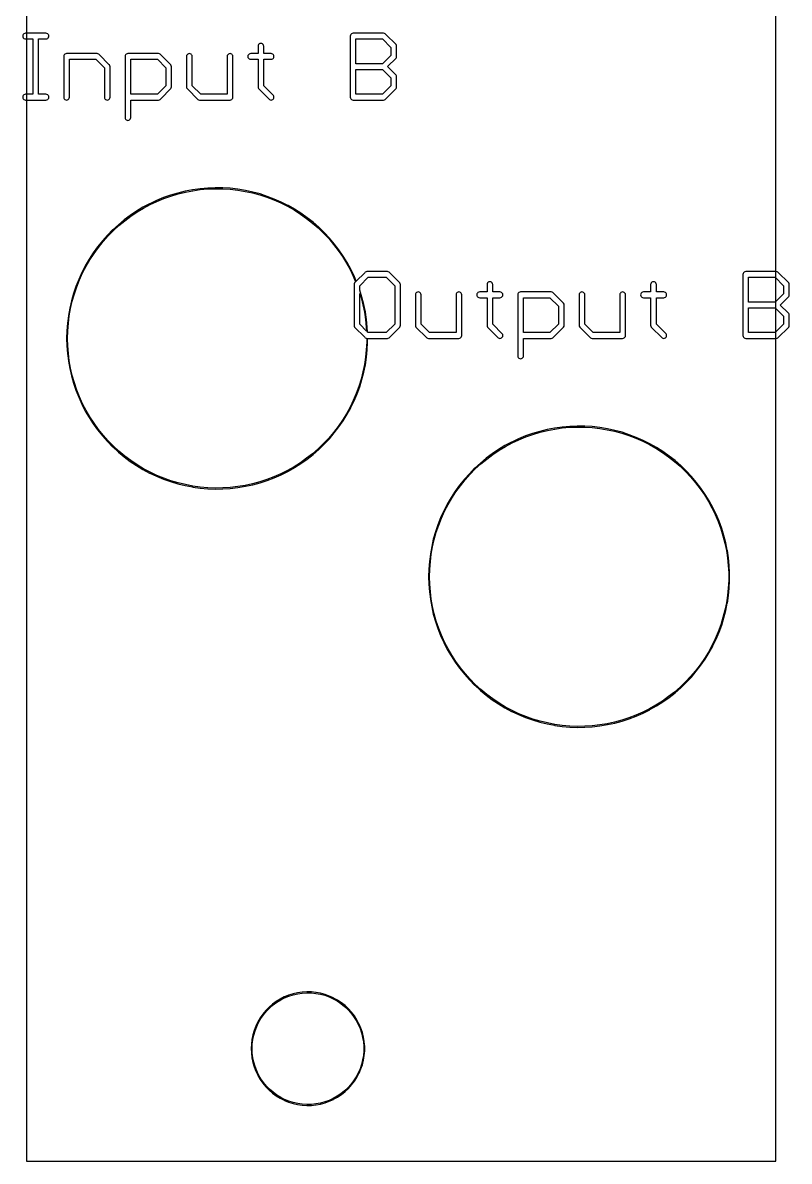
# Model space of a CAD drawing. Extents: x 4 to 25, y 9 to 138.
# Drawn here: x 4.5 to 24.94, y 9.25 to 39.58 of the extents above; entities that cross this region are included whole.
import ezdxf

# ---------------------------------------------------------------- set-up
doc = ezdxf.new("R2010")
doc.units = 0

msp = doc.modelspace()

# ---------------------------------------------------------------- linework, layer by layer
at = {"color": 34, "true_color": 0x008000}
for points in [[(4.59994, 9.25322, 0), (24.57958, 9.25322, 0), (24.57958, 137.75436, 0), (4.59994, 137.75436, 0), (4.59994, 9.25322, 0)], [(4.57199, 39.3065, 0), (4.54845, 39.30277, 0), (4.52721, 39.29193, 0), (4.51035, 39.27508, 0), (4.49952, 39.25383, 0), (4.49579, 39.2303, 0), (4.49952, 39.20675, 0), (4.51035, 39.18551, 0), (4.52721, 39.16865, 0), (4.54845, 39.15782, 0), (4.57199, 39.1541, 0), (4.76757, 39.1541, 0), (4.76757, 37.67836, 0), (4.57199, 37.67836, 0), (4.54845, 37.67463, 0), (4.52721, 37.6638, 0), (4.51035, 37.64694, 0), (4.49952, 37.6257, 0), (4.49579, 37.60216, 0), (4.49952, 37.5786, 0), (4.51035, 37.55737, 0), (4.52721, 37.5405, 0), (4.54845, 37.52968, 0), (4.57199, 37.52596, 0), (5.11555, 37.52596, 0), (5.1391, 37.52968, 0), (5.16033, 37.5405, 0), (5.1772, 37.55737, 0), (5.18803, 37.5786, 0), (5.19175, 37.60216, 0), (5.18803, 37.6257, 0), (5.1772, 37.64694, 0), (5.16033, 37.6638, 0), (5.1391, 37.67463, 0), (5.11555, 37.67836, 0), (4.91998, 37.67836, 0), (4.91998, 39.1541, 0), (5.11555, 39.1541, 0), (5.1391, 39.15782, 0), (5.16033, 39.16865, 0), (5.1772, 39.18551, 0), (5.18803, 39.20675, 0), (5.19175, 39.2303, 0), (5.18803, 39.25383, 0), (5.1772, 39.27508, 0), (5.16033, 39.29193, 0), (5.1391, 39.30277, 0), (5.11555, 39.3065, 0), (4.57199, 39.3065, 0)], [(14.45074, 38.64195, 0), (14.46157, 38.66319, 0), (14.4653, 38.68672, 0), (14.4653, 38.95852, 0), (14.46157, 38.98205, 0), (14.45074, 39.0033, 0), (14.17897, 39.27506, 0), (14.17896, 39.27508, 0), (14.1621, 39.29193, 0), (14.14086, 39.30277, 0), (14.11731, 39.3065, 0), (13.30452, 39.3065, 0), (13.28097, 39.30277, 0), (13.25973, 39.29193, 0), (13.24287, 39.27508, 0), (13.23204, 39.25383, 0), (13.22832, 39.2303, 0), (13.22832, 37.60216, 0), (13.23204, 37.5786, 0), (13.24287, 37.55737, 0), (13.25973, 37.5405, 0), (13.28097, 37.52968, 0), (13.30452, 37.52596, 0), (14.11731, 37.52596, 0), (14.14086, 37.52968, 0), (14.1621, 37.5405, 0), (14.43386, 37.81227, 0), (14.43388, 37.81228, 0), (14.45074, 37.82915, 0), (14.46157, 37.85038, 0), (14.4653, 37.87393, 0), (14.4653, 38.14571, 0), (14.46157, 38.16926, 0), (14.45074, 38.1905, 0), (14.43388, 38.20736, 0), (14.22403, 38.41524, 0), (14.45074, 38.64195, 0)], [(14.08708, 38.49114, 0), (13.38072, 38.49114, 0), (13.38072, 39.1541, 0), (14.08708, 39.1541, 0), (14.3129, 38.92828, 0), (14.3129, 38.71696, 0), (14.08708, 38.49114, 0)], [(11.11757, 37.52596, 0), (11.14112, 37.52968, 0), (11.16236, 37.5405, 0), (11.17922, 37.55737, 0), (11.19005, 37.5786, 0), (11.19377, 37.60216, 0), (11.19005, 37.6257, 0), (11.17922, 37.64694, 0), (10.92199, 37.90417, 0), (10.92199, 38.61052, 0), (11.11757, 38.61052, 0), (11.14112, 38.61426, 0), (11.16236, 38.62509, 0), (11.17922, 38.64195, 0), (11.19005, 38.66319, 0), (11.19377, 38.68672, 0), (11.19005, 38.71027, 0), (11.17922, 38.73152, 0), (11.16236, 38.74837, 0), (11.14112, 38.75921, 0), (11.11757, 38.76292, 0), (10.92199, 38.76292, 0), (10.92199, 38.95852, 0), (10.91827, 38.98205, 0), (10.90744, 39.0033, 0), (10.89058, 39.02015, 0), (10.86934, 39.03099, 0), (10.84579, 39.03472, 0), (10.82225, 39.03099, 0), (10.80101, 39.02015, 0), (10.78415, 39.0033, 0), (10.77332, 38.98205, 0), (10.76959, 38.95852, 0), (10.76959, 38.76292, 0), (10.57402, 38.76292, 0), (10.55047, 38.75921, 0), (10.52923, 38.74837, 0), (10.51237, 38.73152, 0), (10.50154, 38.71027, 0), (10.49782, 38.68672, 0), (10.50154, 38.66319, 0), (10.51237, 38.64195, 0), (10.52923, 38.62509, 0), (10.55047, 38.61426, 0), (10.57402, 38.61052, 0), (10.76959, 38.61052, 0), (10.76959, 37.87393, 0), (10.77332, 37.85038, 0), (10.78415, 37.82915, 0), (10.80101, 37.81228, 0), (10.80103, 37.81227, 0), (11.07279, 37.5405, 0), (11.09403, 37.52968, 0), (11.11757, 37.52596, 0)], [(5.6642, 38.76292, 0), (5.64065, 38.75921, 0), (5.61941, 38.74837, 0), (5.60255, 38.73152, 0), (5.59172, 38.71027, 0), (5.588, 38.68672, 0), (5.588, 37.60216, 0), (5.59172, 37.5786, 0), (5.60255, 37.55737, 0), (5.61941, 37.5405, 0), (5.64065, 37.52968, 0), (5.6642, 37.52596, 0), (5.68774, 37.52968, 0), (5.70898, 37.5405, 0), (5.72584, 37.55737, 0), (5.73667, 37.5786, 0), (5.7404, 37.60216, 0), (5.7404, 38.61052, 0), (6.44678, 38.61052, 0), (6.67257, 38.38473, 0), (6.67257, 37.60216, 0), (6.6763, 37.5786, 0), (6.68713, 37.55737, 0), (6.70399, 37.5405, 0), (6.72523, 37.52968, 0), (6.74877, 37.52596, 0), (6.77232, 37.52968, 0), (6.79356, 37.5405, 0), (6.81042, 37.55737, 0), (6.82125, 37.5786, 0), (6.82497, 37.60216, 0), (6.82497, 38.41494, 0), (6.82125, 38.43849, 0), (6.81042, 38.45973, 0), (6.79356, 38.4766, 0), (6.79354, 38.47661, 0), (6.53865, 38.7315, 0), (6.53864, 38.73152, 0), (6.52178, 38.74837, 0), (6.50054, 38.75921, 0), (6.477, 38.76292, 0), (5.6642, 38.76292, 0)], [(8.13884, 37.52968, 0), (8.16008, 37.5405, 0), (8.17694, 37.55737, 0), (8.44618, 37.82915, 0), (8.45701, 37.85038, 0), (8.46074, 37.87393, 0), (8.46074, 38.41494, 0), (8.45701, 38.43849, 0), (8.44618, 38.45973, 0), (8.17694, 38.73152, 0), (8.16008, 38.74837, 0), (8.13884, 38.75921, 0), (8.1153, 38.76292, 0), (7.29996, 38.76292, 0), (7.27641, 38.75921, 0), (7.25517, 38.74837, 0), (7.23831, 38.73152, 0), (7.22748, 38.71027, 0), (7.22376, 38.68672, 0), (7.22376, 37.06114, 0), (7.22748, 37.03759, 0), (7.23831, 37.01635, 0), (7.25517, 36.99949, 0), (7.27641, 36.98866, 0), (7.29996, 36.98494, 0), (7.3235, 36.98866, 0), (7.34474, 36.99949, 0), (7.3616, 37.01635, 0), (7.37243, 37.03759, 0), (7.37616, 37.06114, 0), (7.37616, 37.52596, 0), (8.1153, 37.52596, 0), (8.13884, 37.52968, 0)], [(8.08477, 37.67836, 0), (7.37616, 37.67836, 0), (7.37616, 38.61052, 0), (8.08478, 38.61052, 0), (8.30833, 38.38486, 0), (8.30833, 37.90403, 0), (8.08477, 37.67836, 0)], [(10.02284, 37.52596, 0), (10.04637, 37.52968, 0), (10.06762, 37.5405, 0), (10.08447, 37.55737, 0), (10.09531, 37.5786, 0), (10.09904, 37.60216, 0), (10.09904, 38.68672, 0), (10.09531, 38.71027, 0), (10.08447, 38.73152, 0), (10.06762, 38.74837, 0), (10.04637, 38.75921, 0), (10.02284, 38.76292, 0), (9.99929, 38.75921, 0), (9.97805, 38.74837, 0), (9.96119, 38.73152, 0), (9.95036, 38.71027, 0), (9.94664, 38.68672, 0), (9.94664, 37.67836, 0), (9.24026, 37.67836, 0), (9.01446, 37.90416, 0), (9.01446, 38.68672, 0), (9.01073, 38.71027, 0), (8.9999, 38.73152, 0), (8.98304, 38.74837, 0), (8.9618, 38.75921, 0), (8.93826, 38.76292, 0), (8.91471, 38.75921, 0), (8.89347, 38.74837, 0), (8.87661, 38.73152, 0), (8.86578, 38.71027, 0), (8.86206, 38.68672, 0), (8.86206, 37.87393, 0), (8.86578, 37.85038, 0), (8.87661, 37.82915, 0), (8.89347, 37.81228, 0), (8.89349, 37.81227, 0), (9.16525, 37.5405, 0), (9.18648, 37.52968, 0), (9.21003, 37.52596, 0), (10.02284, 37.52596, 0)], [(14.08709, 37.67836, 0), (13.38072, 37.67836, 0), (13.38072, 38.33874, 0), (14.08724, 38.33874, 0), (14.3129, 38.11518, 0), (14.3129, 37.90417, 0), (14.08709, 37.67836, 0)], [(14.24246, 31.17968, 0), (14.2637, 31.19051, 0), (14.55234, 31.47915, 0), (14.56317, 31.50039, 0), (14.56689, 31.52394, 0), (14.56689, 32.60852, 0), (14.56317, 32.63206, 0), (14.55234, 32.6533, 0), (14.2637, 32.94194, 0), (14.24246, 32.95277, 0), (14.21892, 32.9565, 0), (13.67536, 32.9565, 0), (13.65181, 32.95277, 0), (13.63057, 32.94194, 0), (13.61371, 32.92508, 0), (13.39067, 32.69994, 0), (13.33183, 32.8385, 0), (13.24547, 33.01883, 0), (13.24367, 33.02238, 0), (13.14715, 33.19764, 0), (13.04047, 33.37036, 0), (12.92617, 33.53546, 0), (12.80425, 33.69548, 0), (12.67471, 33.84788, 0), (12.53755, 33.99519, 0), (12.53474, 33.99801, 0), (12.38996, 34.13771, 0), (12.23756, 34.26979, 0), (12.08008, 34.39171, 0), (11.91498, 34.50855, 0), (11.7448, 34.61777, 0), (11.56954, 34.71683, 0), (11.566, 34.71862, 0), (11.3882, 34.80753, 0), (11.20278, 34.88881, 0), (11.01482, 34.95993, 0), (10.82432, 35.02342, 0), (10.62874, 35.07423, 0), (10.43316, 35.11741, 0), (10.23504, 35.15043, 0), (10.2311, 35.15106, 0), (10.03045, 35.17392, 0), (9.8298, 35.18662, 0), (9.62914, 35.18916, 0), (9.42847, 35.18154, 0), (9.22782, 35.16375, 0), (9.02969, 35.13582, 0), (9.02577, 35.13519, 0), (8.82765, 35.09709, 0), (8.63207, 35.04883, 0), (8.43903, 34.99295, 0), (8.25107, 34.92691, 0), (8.06311, 34.85071, 0), (7.88277, 34.76435, 0), (7.87923, 34.76254, 0), (7.70143, 34.66857, 0), (7.52871, 34.56443, 0), (7.36107, 34.45267, 0), (7.20105, 34.33075, 0), (7.04611, 34.20375, 0), (6.89625, 34.06659, 0), (6.89344, 34.06378, 0), (6.75374, 33.92154, 0), (6.61912, 33.77168, 0), (6.49212, 33.61419, 0), (6.37528, 33.45163, 0), (6.26606, 33.284, 0), (6.16446, 33.11128, 0), (6.07048, 32.93094, 0), (6.06868, 32.9274, 0), (5.9874, 32.74452, 0), (5.9112, 32.5591, 0), (5.8477, 32.3686, 0), (5.79182, 32.17555, 0), (5.74864, 31.97998, 0), (5.71308, 31.78186, 0), (5.71246, 31.77794, 0), (5.68706, 31.57728, 0), (5.67182, 31.37662, 0), (5.66674, 31.17596, 0), (5.66674, 31.17595, 0), (5.67182, 30.9753, 0), (5.68706, 30.77464, 0), (5.71246, 30.57398, 0), (5.71308, 30.57005, 0), (5.74864, 30.37193, 0), (5.79182, 30.17635, 0), (5.8477, 29.98331, 0), (5.9112, 29.79281, 0), (5.9874, 29.60739, 0), (6.06868, 29.42451, 0), (6.07048, 29.42097, 0), (6.16446, 29.24063, 0), (6.26606, 29.06791, 0), (6.37528, 28.90027, 0), (6.49212, 28.73771, 0), (6.61912, 28.58023, 0), (6.75374, 28.43037, 0), (6.89344, 28.28813, 0), (6.89625, 28.28532, 0), (7.04611, 28.14816, 0), (7.20105, 28.02116, 0), (7.36107, 27.89924, 0), (7.52871, 27.78748, 0), (7.70143, 27.68334, 0), (7.87923, 27.58936, 0), (7.88277, 27.58756, 0), (8.06311, 27.5012, 0), (8.25107, 27.425, 0), (8.43903, 27.35896, 0), (8.63207, 27.30308, 0), (8.82765, 27.25482, 0), (9.02577, 27.21672, 0), (9.02969, 27.2161, 0), (9.22782, 27.18816, 0), (9.42847, 27.17038, 0), (9.62914, 27.16276, 0), (9.8298, 27.1653, 0), (10.03045, 27.178, 0), (10.2311, 27.20086, 0), (10.23504, 27.20148, 0), (10.43316, 27.2345, 0), (10.62874, 27.27768, 0), (10.82432, 27.32848, 0), (11.01482, 27.39198, 0), (11.20278, 27.4631, 0), (11.3882, 27.54438, 0), (11.566, 27.63328, 0), (11.56954, 27.63508, 0), (11.7448, 27.73414, 0), (11.91498, 27.84336, 0), (12.08008, 27.9602, 0), (12.23756, 28.08212, 0), (12.38996, 28.2142, 0), (12.53474, 28.3539, 0), (12.53755, 28.35671, 0), (12.67471, 28.50403, 0), (12.80425, 28.65643, 0), (12.92617, 28.81645, 0), (13.04047, 28.98155, 0), (13.14715, 29.15427, 0), (13.24367, 29.32953, 0), (13.24547, 29.33307, 0), (13.33183, 29.51341, 0), (13.41057, 29.69883, 0), (13.48169, 29.88933, 0), (13.54011, 30.07983, 0), (13.59091, 30.27541, 0), (13.63155, 30.47099, 0), (13.63218, 30.47491, 0), (13.66266, 30.67557, 0), (13.68298, 30.8737, 0), (13.69314, 31.07436, 0), (13.69314, 31.17595, 0), (14.21892, 31.17595, 0), (14.24246, 31.17968, 0)], [(10.03045, 27.2034, 0), (9.8298, 27.1907, 0), (9.62914, 27.18816, 0), (9.42847, 27.19578, 0), (9.22782, 27.21355, 0), (9.03214, 27.24115, 0), (8.8355, 27.27897, 0), (8.63992, 27.32723, 0), (8.44688, 27.38311, 0), (8.25892, 27.44915, 0), (8.07096, 27.52535, 0), (7.89205, 27.61102, 0), (7.71636, 27.70389, 0), (7.54364, 27.80803, 0), (7.376, 27.91979, 0), (7.21598, 28.04171, 0), (7.06104, 28.16871, 0), (6.91168, 28.30542, 0), (6.77429, 28.4453, 0), (6.63967, 28.59516, 0), (6.51267, 28.75264, 0), (6.39583, 28.9152, 0), (6.28661, 29.08284, 0), (6.18501, 29.25556, 0), (6.09257, 29.43294, 0), (6.01155, 29.61524, 0), (5.93535, 29.80066, 0), (5.87185, 29.99116, 0), (5.81597, 30.1842, 0), (5.77279, 30.37978, 0), (5.73768, 30.57537, 0), (5.71245, 30.77464, 0), (5.69722, 30.9753, 0), (5.69213, 31.17595, 0), (5.69213, 31.17596, 0), (5.69722, 31.37662, 0), (5.71245, 31.57728, 0), (5.73768, 31.77651, 0), (5.77279, 31.97213, 0), (5.81597, 32.16771, 0), (5.87185, 32.36075, 0), (5.93535, 32.55125, 0), (6.01155, 32.73666, 0), (6.09257, 32.91897, 0), (6.18501, 33.09635, 0), (6.28661, 33.26907, 0), (6.39583, 33.43671, 0), (6.51267, 33.59926, 0), (6.63967, 33.75674, 0), (6.77429, 33.90661, 0), (6.91168, 34.04649, 0), (7.06104, 34.1832, 0), (7.21598, 34.3102, 0), (7.376, 34.43211, 0), (7.54364, 34.54388, 0), (7.71636, 34.64802, 0), (7.89225, 34.74098, 0), (8.07096, 34.82656, 0), (8.25892, 34.90276, 0), (8.44688, 34.9688, 0), (8.63992, 35.02467, 0), (8.8355, 35.07294, 0), (9.03233, 35.11079, 0), (9.22782, 35.13835, 0), (9.42847, 35.15612, 0), (9.62914, 35.16375, 0), (9.8298, 35.1612, 0), (10.03045, 35.14852, 0), (10.23069, 35.1257, 0), (10.42531, 35.09326, 0), (10.62089, 35.05008, 0), (10.81647, 34.99928, 0), (11.00697, 34.93578, 0), (11.19493, 34.86466, 0), (11.38035, 34.78338, 0), (11.55507, 34.69602, 0), (11.72987, 34.59722, 0), (11.90005, 34.488, 0), (12.06515, 34.37116, 0), (12.22263, 34.24924, 0), (12.37503, 34.11716, 0), (12.51781, 33.97939, 0), (12.65416, 33.83294, 0), (12.7837, 33.68054, 0), (12.90562, 33.52053, 0), (13.01992, 33.35543, 0), (13.1266, 33.18271, 0), (13.22232, 33.00891, 0), (13.30768, 32.83065, 0), (13.37143, 32.68052, 0), (13.34447, 32.6533, 0), (13.33364, 32.63206, 0), (13.32992, 32.60852, 0), (13.32992, 31.52394, 0), (13.33364, 31.50039, 0), (13.34447, 31.47915, 0), (13.61371, 31.20737, 0), (13.63057, 31.19051, 0), (13.65181, 31.17968, 0), (13.66773, 31.17716, 0), (13.66773, 31.07436, 0), (13.65758, 30.8737, 0), (13.63725, 30.67557, 0), (13.60728, 30.47825, 0), (13.56676, 30.28326, 0), (13.51596, 30.08768, 0), (13.45754, 29.89718, 0), (13.38642, 29.70668, 0), (13.30768, 29.52126, 0), (13.22232, 29.343, 0), (13.1266, 29.1692, 0), (13.01992, 28.99648, 0), (12.90562, 28.83138, 0), (12.7837, 28.67136, 0), (12.65416, 28.51896, 0), (12.5179, 28.37261, 0), (12.37503, 28.23475, 0), (12.22263, 28.10267, 0), (12.06515, 27.98075, 0), (11.90005, 27.86391, 0), (11.72987, 27.75469, 0), (11.55507, 27.65589, 0), (11.38035, 27.56853, 0), (11.19493, 27.48725, 0), (11.00697, 27.41613, 0), (10.81647, 27.35263, 0), (10.62089, 27.30183, 0), (10.42531, 27.25865, 0), (10.2305, 27.22618, 0), (10.03045, 27.2034, 0)], [(14.18868, 31.32835, 0), (13.70588, 31.32835, 0), (13.68974, 31.34464, 0), (13.68298, 31.47822, 0), (13.66266, 31.67634, 0), (13.63218, 31.87699, 0), (13.63155, 31.88092, 0), (13.59091, 32.0765, 0), (13.54011, 32.27208, 0), (13.48232, 32.46053, 0), (13.48232, 32.57843, 0), (13.70588, 32.8041, 0), (14.18868, 32.8041, 0), (14.41449, 32.57829, 0), (14.41449, 31.55416, 0), (14.18868, 31.32835, 0)], [(24.92062, 31.47915, 0), (24.93145, 31.50039, 0), (24.93518, 31.52394, 0), (24.93518, 31.79572, 0), (24.93145, 31.81926, 0), (24.92062, 31.8405, 0), (24.90376, 31.85736, 0), (24.69391, 32.06524, 0), (24.92062, 32.29195, 0), (24.93145, 32.31319, 0), (24.93518, 32.33674, 0), (24.93518, 32.60852, 0), (24.93145, 32.63206, 0), (24.92062, 32.6533, 0), (24.63198, 32.94194, 0), (24.61074, 32.95277, 0), (24.5872, 32.9565, 0), (23.7744, 32.9565, 0), (23.75085, 32.95277, 0), (23.72961, 32.94194, 0), (23.71275, 32.92508, 0), (23.70192, 32.90384, 0), (23.6982, 32.8803, 0), (23.6982, 31.25215, 0), (23.70192, 31.22861, 0), (23.71275, 31.20737, 0), (23.72961, 31.19051, 0), (23.75085, 31.17968, 0), (23.7744, 31.17595, 0), (24.5872, 31.17595, 0), (24.61074, 31.17968, 0), (24.63198, 31.19051, 0), (24.92062, 31.47915, 0)], [(24.55697, 32.14116, 0), (23.8506, 32.14116, 0), (23.8506, 32.8041, 0), (24.55696, 32.8041, 0), (24.78278, 32.57828, 0), (24.78278, 32.36697, 0), (24.55697, 32.14116, 0)], [(17.2212, 31.17595, 0), (17.24474, 31.17968, 0), (17.26598, 31.19051, 0), (17.28284, 31.20737, 0), (17.29366, 31.22861, 0), (17.2974, 31.25215, 0), (17.29366, 31.2757, 0), (17.28284, 31.29694, 0), (17.02816, 31.55402, 0), (17.02816, 32.26054, 0), (17.2212, 32.26054, 0), (17.24474, 32.26426, 0), (17.26598, 32.27509, 0), (17.28284, 32.29195, 0), (17.29366, 32.31319, 0), (17.2974, 32.33674, 0), (17.29366, 32.36028, 0), (17.28284, 32.38152, 0), (17.26598, 32.39838, 0), (17.24474, 32.40921, 0), (17.2212, 32.41294, 0), (17.02816, 32.41294, 0), (17.02816, 32.60852, 0), (17.02443, 32.63206, 0), (17.0136, 32.6533, 0), (16.99674, 32.67016, 0), (16.9755, 32.68099, 0), (16.95196, 32.68472, 0), (16.92841, 32.68099, 0), (16.90717, 32.67016, 0), (16.89031, 32.6533, 0), (16.87948, 32.63206, 0), (16.87576, 32.60852, 0), (16.87576, 32.41294, 0), (16.68017, 32.41294, 0), (16.65663, 32.40921, 0), (16.63539, 32.39838, 0), (16.61853, 32.38152, 0), (16.6077, 32.36028, 0), (16.60397, 32.33674, 0), (16.6077, 32.31319, 0), (16.61853, 32.29195, 0), (16.63539, 32.27509, 0), (16.65663, 32.26426, 0), (16.68017, 32.26054, 0), (16.87576, 32.26054, 0), (16.87576, 31.52394, 0), (16.87948, 31.50039, 0), (16.89031, 31.47915, 0), (17.15955, 31.20737, 0), (17.17641, 31.19051, 0), (17.19765, 31.17968, 0), (17.2212, 31.17595, 0)], [(21.54267, 31.19051, 0), (21.56391, 31.17968, 0), (21.58746, 31.17595, 0), (21.611, 31.17968, 0), (21.63224, 31.19051, 0), (21.6491, 31.20737, 0), (21.65993, 31.22861, 0), (21.66366, 31.25215, 0), (21.65993, 31.2757, 0), (21.6491, 31.29694, 0), (21.39187, 31.55417, 0), (21.39187, 32.26054, 0), (21.58746, 32.26054, 0), (21.611, 32.26426, 0), (21.63224, 32.27509, 0), (21.6491, 32.29195, 0), (21.65993, 32.31319, 0), (21.66366, 32.33674, 0), (21.65993, 32.36028, 0), (21.6491, 32.38152, 0), (21.63224, 32.39838, 0), (21.611, 32.40921, 0), (21.58746, 32.41294, 0), (21.39187, 32.41294, 0), (21.39187, 32.60852, 0), (21.38815, 32.63206, 0), (21.37732, 32.6533, 0), (21.36046, 32.67016, 0), (21.33922, 32.68099, 0), (21.31567, 32.68472, 0), (21.29213, 32.68099, 0), (21.27089, 32.67016, 0), (21.25403, 32.6533, 0), (21.2432, 32.63206, 0), (21.23947, 32.60852, 0), (21.23947, 32.41294, 0), (21.04644, 32.41294, 0), (21.02289, 32.40921, 0), (21.00165, 32.39838, 0), (20.98479, 32.38152, 0), (20.97396, 32.36028, 0), (20.97024, 32.33674, 0), (20.97396, 32.31319, 0), (20.98479, 32.29195, 0), (21.00165, 32.27509, 0), (21.02289, 32.26426, 0), (21.04644, 32.26054, 0), (21.23947, 32.26054, 0), (21.23947, 31.52394, 0), (21.2432, 31.50039, 0), (21.25403, 31.47915, 0), (21.54267, 31.19051, 0)], [(13.66297, 31.37167, 0), (13.48232, 31.55402, 0), (13.48232, 32.37393, 0), (13.51596, 32.26423, 0), (13.56676, 32.06865, 0), (13.60727, 31.87369, 0), (13.63725, 31.67634, 0), (13.65758, 31.47822, 0), (13.66297, 31.37167, 0)], [(15.26887, 31.19051, 0), (15.29011, 31.17968, 0), (15.31365, 31.17595, 0), (16.12644, 31.17595, 0), (16.14999, 31.17968, 0), (16.17124, 31.19051, 0), (16.18809, 31.20737, 0), (16.19893, 31.22861, 0), (16.20264, 31.25215, 0), (16.20264, 32.33674, 0), (16.19893, 32.36028, 0), (16.18809, 32.38152, 0), (16.17124, 32.39838, 0), (16.14999, 32.40921, 0), (16.12644, 32.41294, 0), (16.10291, 32.40921, 0), (16.08167, 32.39838, 0), (16.06481, 32.38152, 0), (16.05398, 32.36028, 0), (16.05024, 32.33674, 0), (16.05024, 31.32835, 0), (15.34389, 31.32835, 0), (15.11807, 31.55417, 0), (15.11807, 32.33674, 0), (15.11435, 32.36028, 0), (15.10352, 32.38152, 0), (15.08666, 32.39838, 0), (15.06542, 32.40921, 0), (15.04187, 32.41294, 0), (15.01833, 32.40921, 0), (14.99709, 32.39838, 0), (14.98023, 32.38152, 0), (14.9694, 32.36028, 0), (14.96567, 32.33674, 0), (14.96567, 31.52394, 0), (14.9694, 31.50039, 0), (14.98023, 31.47915, 0), (15.26887, 31.19051, 0)], [(18.60872, 31.17968, 0), (18.62996, 31.19051, 0), (18.9186, 31.47915, 0), (18.92943, 31.50039, 0), (18.93315, 31.52394, 0), (18.93315, 32.06496, 0), (18.92943, 32.0885, 0), (18.9186, 32.10974, 0), (18.62996, 32.39838, 0), (18.60872, 32.40921, 0), (18.58518, 32.41294, 0), (17.77236, 32.41294, 0), (17.74883, 32.40921, 0), (17.72759, 32.39838, 0), (17.71073, 32.38152, 0), (17.6999, 32.36028, 0), (17.69616, 32.33674, 0), (17.69616, 30.71114, 0), (17.6999, 30.68759, 0), (17.71073, 30.66635, 0), (17.72759, 30.64949, 0), (17.74883, 30.63866, 0), (17.77236, 30.63494, 0), (17.79592, 30.63866, 0), (17.81716, 30.64949, 0), (17.83402, 30.66635, 0), (17.84485, 30.68759, 0), (17.84856, 30.71114, 0), (17.84856, 31.17595, 0), (18.58518, 31.17595, 0), (18.60872, 31.17968, 0)], [(18.55494, 31.32835, 0), (17.84856, 31.32835, 0), (17.84856, 32.26054, 0), (18.55494, 32.26054, 0), (18.78075, 32.03472, 0), (18.78075, 31.55417, 0), (18.55494, 31.32835, 0)], [(19.63513, 31.19051, 0), (19.65637, 31.17968, 0), (19.67992, 31.17595, 0), (20.49271, 31.17595, 0), (20.51626, 31.17968, 0), (20.5375, 31.19051, 0), (20.55436, 31.20737, 0), (20.56519, 31.22861, 0), (20.56891, 31.25215, 0), (20.56891, 32.33674, 0), (20.56519, 32.36028, 0), (20.55436, 32.38152, 0), (20.5375, 32.39838, 0), (20.51626, 32.40921, 0), (20.49271, 32.41294, 0), (20.46916, 32.40921, 0), (20.44793, 32.39838, 0), (20.43106, 32.38152, 0), (20.42024, 32.36028, 0), (20.4165, 32.33674, 0), (20.4165, 31.32835, 0), (19.71015, 31.32835, 0), (19.48434, 31.55416, 0), (19.48434, 32.33674, 0), (19.4806, 32.36028, 0), (19.46978, 32.38152, 0), (19.45292, 32.39838, 0), (19.43168, 32.40921, 0), (19.40814, 32.41294, 0), (19.38459, 32.40921, 0), (19.36335, 32.39838, 0), (19.34649, 32.38152, 0), (19.33566, 32.36028, 0), (19.33194, 32.33674, 0), (19.33194, 31.52394, 0), (19.33566, 31.50039, 0), (19.34649, 31.47915, 0), (19.63513, 31.19051, 0)], [(24.55696, 31.32835, 0), (23.8506, 31.32835, 0), (23.8506, 31.98876, 0), (24.5571, 31.98876, 0), (24.78278, 31.76519, 0), (24.78278, 31.55417, 0), (24.55696, 31.32835, 0)], [(19.08046, 28.83153, 0), (18.87981, 28.81375, 0), (18.6817, 28.78581, 0), (18.67777, 28.78519, 0), (18.47965, 28.74709, 0), (18.28407, 28.69883, 0), (18.09103, 28.64295, 0), (17.90307, 28.57691, 0), (17.71511, 28.50071, 0), (17.53477, 28.41435, 0), (17.53123, 28.41255, 0), (17.35343, 28.31857, 0), (17.18071, 28.21443, 0), (17.01307, 28.10267, 0), (16.85305, 27.98075, 0), (16.69811, 27.85375, 0), (16.54825, 27.71659, 0), (16.54544, 27.71378, 0), (16.40574, 27.57154, 0), (16.27112, 27.42168, 0), (16.14412, 27.2642, 0), (16.02728, 27.10164, 0), (15.91806, 26.934, 0), (15.81646, 26.76128, 0), (15.72248, 26.58094, 0), (15.72068, 26.5774, 0), (15.6394, 26.39452, 0), (15.5632, 26.2091, 0), (15.4997, 26.0186, 0), (15.44382, 25.82556, 0), (15.40064, 25.62998, 0), (15.36508, 25.43186, 0), (15.36446, 25.42794, 0), (15.33906, 25.22727, 0), (15.32381, 25.02661, 0), (15.31874, 24.82596, 0), (15.32381, 24.6253, 0), (15.33906, 24.42464, 0), (15.36446, 24.22397, 0), (15.36508, 24.22005, 0), (15.40064, 24.02193, 0), (15.44382, 23.82635, 0), (15.4997, 23.63331, 0), (15.5632, 23.44281, 0), (15.6394, 23.25739, 0), (15.72068, 23.07451, 0), (15.72248, 23.07097, 0), (15.81646, 22.89063, 0), (15.91806, 22.71791, 0), (16.02728, 22.55027, 0), (16.14412, 22.38771, 0), (16.27112, 22.23023, 0), (16.40574, 22.08037, 0), (16.54544, 21.93813, 0), (16.54825, 21.93532, 0), (16.69811, 21.79816, 0), (16.85305, 21.67116, 0), (17.01307, 21.54924, 0), (17.18071, 21.43748, 0), (17.35343, 21.33334, 0), (17.53123, 21.23936, 0), (17.53477, 21.23756, 0), (17.71511, 21.1512, 0), (17.90307, 21.075, 0), (18.09103, 21.00896, 0), (18.28407, 20.95308, 0), (18.47965, 20.90482, 0), (18.67777, 20.86672, 0), (18.6817, 20.8661, 0), (18.87981, 20.83815, 0), (19.08046, 20.82038, 0), (19.28114, 20.81276, 0), (19.4818, 20.81529, 0), (19.68246, 20.828, 0), (19.88312, 20.85086, 0), (19.88704, 20.85147, 0), (20.08515, 20.8845, 0), (20.28074, 20.92767, 0), (20.47632, 20.97848, 0), (20.66682, 21.04198, 0), (20.85478, 21.1131, 0), (21.0402, 21.19438, 0), (21.218, 21.28328, 0), (21.22154, 21.28508, 0), (21.3968, 21.38414, 0), (21.56698, 21.49336, 0), (21.73208, 21.6102, 0), (21.88956, 21.73212, 0), (22.04196, 21.8642, 0), (22.18674, 22.0039, 0), (22.18955, 22.00671, 0), (22.32671, 22.15403, 0), (22.45625, 22.30643, 0), (22.57817, 22.46645, 0), (22.69247, 22.63155, 0), (22.79915, 22.80427, 0), (22.89567, 22.97953, 0), (22.89747, 22.98307, 0), (22.98383, 23.16341, 0), (23.06257, 23.34883, 0), (23.13369, 23.53933, 0), (23.19211, 23.72983, 0), (23.24291, 23.92541, 0), (23.28355, 24.12099, 0), (23.28418, 24.12492, 0), (23.31465, 24.32558, 0), (23.33498, 24.5237, 0), (23.34513, 24.72436, 0), (23.34513, 24.92756, 0), (23.33498, 25.12822, 0), (23.31465, 25.32634, 0), (23.28418, 25.52699, 0), (23.28355, 25.53092, 0), (23.24291, 25.7265, 0), (23.19211, 25.92208, 0), (23.13369, 26.11258, 0), (23.06257, 26.30308, 0), (22.98383, 26.4885, 0), (22.89747, 26.66884, 0), (22.89567, 26.67238, 0), (22.79915, 26.84764, 0), (22.69247, 27.02036, 0), (22.57817, 27.18546, 0), (22.45625, 27.34548, 0), (22.32671, 27.49788, 0), (22.18955, 27.6452, 0), (22.18674, 27.64801, 0), (22.04196, 27.78771, 0), (21.88956, 27.91979, 0), (21.73208, 28.04171, 0), (21.56698, 28.15855, 0), (21.3968, 28.26777, 0), (21.22154, 28.36683, 0), (21.218, 28.36863, 0), (21.0402, 28.45753, 0), (20.85478, 28.53881, 0), (20.66682, 28.60993, 0), (20.47632, 28.67343, 0), (20.28074, 28.72423, 0), (20.08515, 28.76741, 0), (19.88704, 28.80043, 0), (19.88312, 28.80105, 0), (19.68246, 28.82392, 0), (19.4818, 28.83661, 0), (19.28114, 28.83915, 0), (19.08046, 28.83153, 0)], [(19.68246, 20.85339, 0), (19.4818, 20.84068, 0), (19.28114, 20.83815, 0), (19.08046, 20.84577, 0), (18.87981, 20.86355, 0), (18.68431, 20.89112, 0), (18.4875, 20.92897, 0), (18.29192, 20.97723, 0), (18.09888, 21.03311, 0), (17.91092, 21.09915, 0), (17.72296, 21.17535, 0), (17.54405, 21.26102, 0), (17.36836, 21.35389, 0), (17.19564, 21.45803, 0), (17.02799, 21.56979, 0), (16.86798, 21.69171, 0), (16.71304, 21.81871, 0), (16.56368, 21.95542, 0), (16.42629, 22.0953, 0), (16.29167, 22.24516, 0), (16.16467, 22.40264, 0), (16.04783, 22.5652, 0), (15.93861, 22.73284, 0), (15.83701, 22.90556, 0), (15.74457, 23.08294, 0), (15.66355, 23.26524, 0), (15.58735, 23.45066, 0), (15.52385, 23.64116, 0), (15.46797, 23.8342, 0), (15.42479, 24.02978, 0), (15.38968, 24.22539, 0), (15.36446, 24.42464, 0), (15.34922, 24.6253, 0), (15.34414, 24.82596, 0), (15.34922, 25.02661, 0), (15.36446, 25.22727, 0), (15.38968, 25.42652, 0), (15.42479, 25.62213, 0), (15.46797, 25.81771, 0), (15.52385, 26.01075, 0), (15.58735, 26.20125, 0), (15.66355, 26.38667, 0), (15.74457, 26.56897, 0), (15.83701, 26.74635, 0), (15.93861, 26.91907, 0), (16.04783, 27.08671, 0), (16.16467, 27.24927, 0), (16.29167, 27.40675, 0), (16.42629, 27.55661, 0), (16.56368, 27.69649, 0), (16.71304, 27.8332, 0), (16.86798, 27.9602, 0), (17.02799, 28.08212, 0), (17.19564, 28.19388, 0), (17.36836, 28.29802, 0), (17.54405, 28.39089, 0), (17.72296, 28.47656, 0), (17.91092, 28.55276, 0), (18.09888, 28.6188, 0), (18.29192, 28.67468, 0), (18.4875, 28.72294, 0), (18.68431, 28.76079, 0), (18.87981, 28.78835, 0), (19.08046, 28.80614, 0), (19.28114, 28.81376, 0), (19.4818, 28.81122, 0), (19.68246, 28.79852, 0), (19.88246, 28.77574, 0), (20.07731, 28.74326, 0), (20.27289, 28.70008, 0), (20.46847, 28.64928, 0), (20.65897, 28.58578, 0), (20.84693, 28.51466, 0), (21.03235, 28.43338, 0), (21.20707, 28.34602, 0), (21.38187, 28.24722, 0), (21.55205, 28.138, 0), (21.71715, 28.02116, 0), (21.87463, 27.89924, 0), (22.02703, 27.76716, 0), (22.1699, 27.6293, 0), (22.30616, 27.48295, 0), (22.4357, 27.33055, 0), (22.55762, 27.17053, 0), (22.67192, 27.00543, 0), (22.7786, 26.83271, 0), (22.87432, 26.65891, 0), (22.95968, 26.48065, 0), (23.03842, 26.29523, 0), (23.10954, 26.10473, 0), (23.16796, 25.91423, 0), (23.21876, 25.71865, 0), (23.25931, 25.52351, 0), (23.28926, 25.32634, 0), (23.30958, 25.12822, 0), (23.31974, 24.92756, 0), (23.31974, 24.72436, 0), (23.30958, 24.5237, 0), (23.28926, 24.32558, 0), (23.25931, 24.1284, 0), (23.21876, 23.93326, 0), (23.16796, 23.73768, 0), (23.10954, 23.54718, 0), (23.03842, 23.35668, 0), (22.95968, 23.17126, 0), (22.87432, 22.993, 0), (22.7786, 22.8192, 0), (22.67192, 22.64648, 0), (22.55762, 22.48138, 0), (22.4357, 22.32136, 0), (22.30616, 22.16896, 0), (22.1699, 22.02261, 0), (22.02703, 21.88475, 0), (21.87463, 21.75267, 0), (21.71715, 21.63075, 0), (21.55205, 21.51391, 0), (21.38187, 21.40469, 0), (21.20707, 21.30589, 0), (21.03235, 21.21853, 0), (20.84693, 21.13725, 0), (20.65897, 21.06613, 0), (20.46847, 21.00263, 0), (20.27289, 20.95183, 0), (20.07731, 20.90865, 0), (19.88246, 20.87617, 0), (19.68246, 20.85339, 0)], [(11.94816, 13.75918, 0), (11.82624, 13.74139, 0), (11.82231, 13.74077, 0), (11.70293, 13.71283, 0), (11.58609, 13.67727, 0), (11.47179, 13.63155, 0), (11.46825, 13.62975, 0), (11.35903, 13.57387, 0), (11.25489, 13.51037, 0), (11.15837, 13.43671, 0), (11.06439, 13.35543, 0), (10.97522, 13.26626, 0), (10.89902, 13.17228, 0), (10.8279, 13.07322, 0), (10.7644, 12.96654, 0), (10.7626, 12.963, 0), (10.7118, 12.85124, 0), (10.66608, 12.73694, 0), (10.63306, 12.6201, 0), (10.60766, 12.50072, 0), (10.60704, 12.49679, 0), (10.5918, 12.37488, 0), (10.58672, 12.25296, 0), (10.5918, 12.13104, 0), (10.60704, 12.00912, 0), (10.60766, 12.00519, 0), (10.63306, 11.88581, 0), (10.66608, 11.76897, 0), (10.7118, 11.65467, 0), (10.7626, 11.54291, 0), (10.7644, 11.53937, 0), (10.8279, 11.43269, 0), (10.89902, 11.33363, 0), (10.97522, 11.23965, 0), (11.06439, 11.15048, 0), (11.15837, 11.0692, 0), (11.25489, 10.99554, 0), (11.35903, 10.93204, 0), (11.46825, 10.87616, 0), (11.47179, 10.87436, 0), (11.58609, 10.82864, 0), (11.70293, 10.79308, 0), (11.82231, 10.76514, 0), (11.82624, 10.76452, 0), (11.94816, 10.74674, 0), (12.07008, 10.73912, 0), (12.19199, 10.74166, 0), (12.31392, 10.75435, 0), (12.31784, 10.75498, 0), (12.43976, 10.77784, 0), (12.5566, 10.80832, 0), (12.6709, 10.8515, 0), (12.78266, 10.9023, 0), (12.7862, 10.9041, 0), (12.89288, 10.96252, 0), (12.99448, 11.0311, 0), (13.091, 11.1073, 0), (13.1799, 11.19112, 0), (13.18271, 11.19393, 0), (13.26399, 11.28537, 0), (13.34019, 11.38189, 0), (13.40623, 11.48603, 0), (13.46211, 11.59525, 0), (13.46391, 11.59879, 0), (13.51471, 11.71055, 0), (13.55281, 11.82485, 0), (13.58329, 11.94423, 0), (13.60361, 12.06615, 0), (13.60424, 12.07008, 0), (13.6144, 12.19199, 0), (13.6144, 12.31392, 0), (13.60424, 12.43584, 0), (13.60361, 12.43976, 0), (13.58329, 12.56168, 0), (13.55281, 12.68106, 0), (13.51471, 12.79536, 0), (13.46391, 12.90712, 0), (13.46211, 12.91066, 0), (13.40623, 13.01988, 0), (13.34019, 13.12402, 0), (13.26399, 13.22054, 0), (13.18271, 13.31198, 0), (13.1799, 13.31479, 0), (13.091, 13.39861, 0), (12.99448, 13.47481, 0), (12.89288, 13.54339, 0), (12.7862, 13.60181, 0), (12.78266, 13.60361, 0), (12.6709, 13.65441, 0), (12.5566, 13.69759, 0), (12.43976, 13.72807, 0), (12.31784, 13.75093, 0), (12.31392, 13.75156, 0), (12.19199, 13.76426, 0), (12.07008, 13.7668, 0), (11.94816, 13.75918, 0)], [(12.31264, 10.77963, 0), (12.19199, 10.76706, 0), (12.07008, 10.76452, 0), (11.94816, 10.77214, 0), (11.8295, 10.78944, 0), (11.71078, 10.81723, 0), (11.59394, 10.85279, 0), (11.47974, 10.89847, 0), (11.37396, 10.95259, 0), (11.26982, 11.01609, 0), (11.1733, 11.08975, 0), (11.07932, 11.17103, 0), (10.99577, 11.25458, 0), (10.91957, 11.34856, 0), (10.84845, 11.44762, 0), (10.78576, 11.55294, 0), (10.73595, 11.66252, 0), (10.69023, 11.77682, 0), (10.65721, 11.89366, 0), (10.63215, 12.01144, 0), (10.6172, 12.13104, 0), (10.61212, 12.25296, 0), (10.6172, 12.37488, 0), (10.63215, 12.49446, 0), (10.65721, 12.61225, 0), (10.69023, 12.72909, 0), (10.73595, 12.84339, 0), (10.78576, 12.95297, 0), (10.84845, 13.05829, 0), (10.91957, 13.15735, 0), (10.99577, 13.25133, 0), (11.07932, 13.33488, 0), (11.1733, 13.41616, 0), (11.26982, 13.48982, 0), (11.37396, 13.55332, 0), (11.47974, 13.60744, 0), (11.59394, 13.65312, 0), (11.71078, 13.68868, 0), (11.8295, 13.71647, 0), (11.94816, 13.73378, 0), (12.07008, 13.74139, 0), (12.19199, 13.73886, 0), (12.31252, 13.72631, 0), (12.43191, 13.70392, 0), (12.54875, 13.67344, 0), (12.66305, 13.63026, 0), (12.77332, 13.58014, 0), (12.87795, 13.52284, 0), (12.97955, 13.45426, 0), (13.07607, 13.37806, 0), (13.16304, 13.29606, 0), (13.24344, 13.20561, 0), (13.31964, 13.10909, 0), (13.38568, 13.00495, 0), (13.43985, 12.89907, 0), (13.49056, 12.78751, 0), (13.52866, 12.67321, 0), (13.55914, 12.55383, 0), (13.57887, 12.43542, 0), (13.58899, 12.31392, 0), (13.58899, 12.19199, 0), (13.57887, 12.07048, 0), (13.55914, 11.95208, 0), (13.52866, 11.8327, 0), (13.49056, 11.7184, 0), (13.43985, 11.60684, 0), (13.38568, 11.50096, 0), (13.31964, 11.39682, 0), (13.24344, 11.3003, 0), (13.16304, 11.20985, 0), (13.07607, 11.12785, 0), (12.97955, 11.05165, 0), (12.87795, 10.98307, 0), (12.77332, 10.92577, 0), (12.66305, 10.87565, 0), (12.54875, 10.83247, 0), (12.43191, 10.80199, 0), (12.31264, 10.77963, 0)]]:
    msp.add_polyline3d(points, close=True, dxfattribs=at)
at = {"color": 5, "true_color": 0x0000ff}
msp.add_polyline3d([(4.59994, 90.10395, 0), (4.59994, 39.3065, 0), (4.57199, 39.3065, 0), (4.54845, 39.30277, 0), (4.52721, 39.29193, 0), (4.51035, 39.27508, 0), (4.49952, 39.25383, 0), (4.49579, 39.2303, 0), (4.49952, 39.20675, 0), (4.51035, 39.18551, 0), (4.52721, 39.16865, 0), (4.54845, 39.15782, 0), (4.57199, 39.1541, 0), (4.59994, 39.1541, 0), (4.59994, 37.67836, 0), (4.57199, 37.67836, 0), (4.54845, 37.67463, 0), (4.52721, 37.6638, 0), (4.51035, 37.64694, 0), (4.49952, 37.6257, 0), (4.49579, 37.60216, 0), (4.49952, 37.5786, 0), (4.51035, 37.55737, 0), (4.52721, 37.5405, 0), (4.54845, 37.52968, 0), (4.57199, 37.52596, 0), (4.59994, 37.52596, 0), (4.59994, 9.25322, 0), (24.57958, 9.25322, 0), (24.57958, 9.25322, 0), (24.57958, 31.17595, 0), (24.5872, 31.17595, 0), (24.61074, 31.17968, 0), (24.63198, 31.19051, 0), (24.92062, 31.47915, 0), (24.93145, 31.50039, 0), (24.93518, 31.52394, 0), (24.93518, 31.79572, 0), (24.93145, 31.81926, 0), (24.92062, 31.8405, 0), (24.90376, 31.85736, 0), (24.69391, 32.06524, 0), (24.92062, 32.29195, 0), (24.93145, 32.31319, 0), (24.93518, 32.33674, 0), (24.93518, 32.60852, 0), (24.93145, 32.63206, 0), (24.92062, 32.6533, 0), (24.63198, 32.94194, 0), (24.61074, 32.95277, 0), (24.5872, 32.9565, 0), (24.57958, 32.9565, 0), (24.57958, 84.56675, 0)], dxfattribs=at)

doc.saveas('drawing.dxf')
